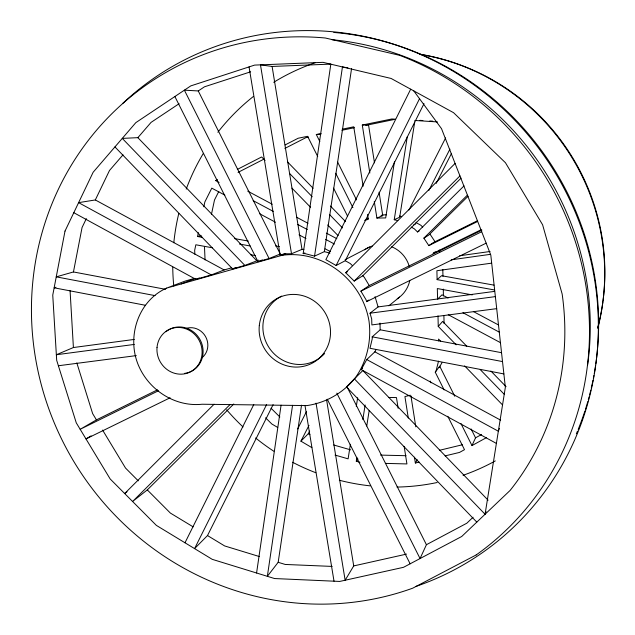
<?xml version="1.0" encoding="UTF-8"?>
<svg xmlns="http://www.w3.org/2000/svg" width="635" height="635" viewBox="0 0 635 635"><rect width="100%" height="100%" fill="white"/><g stroke="black" fill="none" stroke-linecap="round" stroke-linejoin="round"><path stroke-width="0.95" d="M256.58 573L281.075 405.17M329.898 253.103L324.35 251.65L314.555 256.127L305.086 253.635L303.181 253.651L330.827 64.183M292.56 405.297L267.351 576.318L278.178 562.3L301.538 405.146M314.555 256.127L342.448 66.937L347.924 67.866M324.35 251.65L351.576 68.485M350.385 444.302L348.115 458.851L334.986 455.057M356.283 406.479L357.64 397.756M394.494 161.449L385.683 217.932L376.896 218.059L374.285 201.414M359.958 462.272L356.298 461.216L356.902 457.335M362.847 419.537L365.125 404.995M397.804 220.639L394.232 219.726L407.273 136.739M366.744 425.99L369.205 410.408M414.711 121.96L399.677 217.233L394.232 219.726M488.093 500.182L362.847 370.538L354.37 378.849L485.069 514.255L505.349 387.342L490.807 255.064L441.523 128.683L413.782 90.884M155.083 295.624L56.245 276.86L73.454 271.955L82.058 227.536L86.344 218.623M202.446 237.387L197.572 236.506L198.382 232.672M203.835 206.772L204.843 201.978L211.796 188.135L224.877 195.135M211.439 214.432L214.503 199.969L218.765 191.508M438.531 361.124L436.158 370.634L435.269 372.213L444.111 389.89M485.069 514.255L486.013 511.548M499.435 428.458L498.34 431.221L366.744 359.553L361.22 369.61L496.387 443.413M473.091 517.231L466.812 523.216L426.418 544.711L420.053 558.546L336.82 393.121M460.923 423.481L471.98 445.579L475.544 437.825L481.497 434.554M231.664 267.811L224.155 269.946L211.328 274.923L78.605 202.644L95.321 199.954L109.498 170.482L123.007 154.853M184.991 542.782L253.77 404.558M410.686 89.186L325.866 259.651L336.137 265.501L345.273 260.723L424.005 103.656M266.533 404.709L194.572 548.608L207.502 535.551L273.113 404.662M336.137 265.501L419.529 98.719M297.648 428.966L306.57 411.417M408.972 209.994L445.619 137.906M311.833 447.604L300.926 441.166L308.999 425.339M428.815 190.516L449.929 149.13M300.926 441.166L308.292 433.721L309.642 431.086M416.369 222.194L415.465 223.965L413.774 224.846M436.197 183.38L451.525 153.376M366.744 359.553L374.864 351.83L375.801 350.123M439.198 367.617L441.944 362.752M326.62 400.042L353.719 565.92L345.146 580.231L316.047 403.122M419.195 462.121L415.361 463.042L417.298 459.811M435.269 372.213L439.698 366.165L454.747 396.248M356.298 461.216L357.973 459.042M258.548 260.175L244.872 265.406L122.277 138.398L137.866 137.66L151.066 122.388L179.11 103.703M456.144 344.813L438.245 326.406L442.627 321.405L466.765 346.226M354.37 378.849L346.448 386.953L476.806 522.121M214.082 404.217L124.674 493.538L127.04 491.752M461.089 178.11L362.783 275.788L354.211 281.075L345.694 272.725L455.081 163.441M230.188 404.424L132.588 501.491L147.304 489.91L233.783 403.979M354.211 281.075L459.946 175.919M411.178 227.052L414.306 228.814L417.528 231.95L464.01 185.888M477.536 221.512L428.823 245.61L423.878 238.125L467.344 195.191M468.082 196.247L428.633 235.196L423.878 238.125M361.22 369.61L362.593 368.276M503.872 373.928L369.983 348.29L372.253 338.78L372.197 336.836L380.174 329.803L379.992 323.064M494.554 289.973L437.11 279.63L441.547 275.725L493.974 285.131M388.81 305.832L399.566 297.093M496.697 308.65L371.864 324.914L371.697 318.968L370.007 313.214L378.071 306.919L494.649 291.378M481.901 230.084L369.245 285.552L360.886 291.155L366.054 299.76L366.609 301.649L368.84 300.03M435.332 251.754L433.062 253.397L481.052 229.759M428.823 245.61L433.459 242.499L477.631 220.647M198.255 90.948L280.249 254.008L269.097 258.524L184.38 90.17L198.255 90.948L204.478 86.804L250.658 71.803M166.584 288.115C137.319 301.141 126.047 338.669 139.184 366.998C150.035 390.811 175.689 407.067 202.057 404.241L306.951 405.582C326.184 402.773 343.575 392.724 355.608 377.46C367.038 361.037 371.578 340.924 369.014 321.143C362.315 280.495 323.469 249.706 282.138 255.278L166.584 288.115L185.23 281.051L194.588 278.36M91.075 435.872L85.987 438.936L170.101 397.788M157.488 389.827L96.433 419.886L80.169 429.3L158.456 390.771M345.694 272.725L347.305 271.812M417.528 231.95L419.163 231.029M471.98 445.579L486.378 437.682M345.107 259.731L369.514 247.039M219.091 182.435L215.598 180.57L217.337 179.673M237.323 169.426L261.652 156.956L265.089 160.496M285.163 144.907L298.14 138.247L307.594 136.303L317.714 156.512M238.046 172.387L264.049 159.075M284.861 148.423L305.808 137.692L308.586 137.128M360.886 291.155L481.703 231.704M366.609 301.649L486.164 243.157M303.181 253.651L304.871 252.92M134.302 339.415L73.406 347.535L56.348 354.743L134.295 344.424M249.047 66.905L280.186 255.381L285.718 253.809L291.505 253.754L301.998 249.372L303.887 249.357M376.896 218.059L382.738 215.614L379.071 192.183M282.138 255.278L285.718 253.809M280.186 255.381L284.694 253.532M174.871 96.536L258.016 261.676L262.43 259.898M114.943 146.915L232.577 268.891L236.069 267.518M73.803 212.701L195.834 279.321L199.366 277.963M181.173 283.932L195.651 278.4M55.967 287.25L54.158 287.806L145.383 305.276M366.808 218.829L368.133 218.448M364.625 220.409L368.348 219.329L367.586 214.463M197.572 236.506L201.128 235.498M195.834 279.321L211.328 274.923M232.577 268.891L244.872 265.406M258.016 261.676L269.097 258.524M410.297 395.216L404.924 396.581L408.297 418.084M439.364 450.334L462.375 444.762M445.095 455.89L459.486 452.43L464.495 449.683L447.762 416.258M353.719 565.92L406.519 554.109M319.842 141.557L316.309 134.509L321.112 133.525M342.233 129.175L353.758 126.809L363.125 186.222M369.824 173.022L362.291 125.047L391.843 118.975L395.518 119.213L365.744 125.381M341.884 130.278L354.401 127.706M215.598 180.57L217.487 180.261M459.653 255.754L490.077 251.492M451.191 259.818L490.283 254.357M491.593 263.16L436.896 270.724L437.11 279.63M370.007 313.214L495.371 296.616M58.38 365.752L136.287 355.608M316.309 134.509L320.858 134.215M291.505 253.754L260.469 64.857L272.105 66.453L330.819 64.111M362.291 125.047L368.522 124.809L374.483 162.885M382.016 214.892L386.453 214.828M381.032 215.646L382.738 215.614M389.033 397.462L396.462 397.566L398.153 408.305M380.571 455.104L406.067 455.708M385.342 463.391L406.924 463.931L404.154 446.365M332.161 566.42L285.21 564.452L278.178 562.3M419.933 120.332L422.894 120.531M429.784 120.975L432.737 121.166M414.798 120.467L437.459 121.936M234.632 238.609L248.269 241.054M275.55 245.951L279.448 246.65M239.451 244.046L250.158 245.975M212.407 247.785L195.834 244.777L194.667 250.309L194.85 254.23M250.436 254.675L255.31 255.564M472.226 294.886L437.325 288.552L437.586 299.172L442 294.807L448.104 298.069M73.454 271.955L165.56 289.322M380.174 329.803L501.579 352.703M372.197 336.836L502.515 361.577M399.653 216.027L401.376 216.464M333.692 444.984L350.671 449.866M259.302 556.53L224.655 545.941L207.502 535.551M247.745 191.159L272.201 204.208M296.648 217.257L308.007 223.314M326.342 233.101L336.82 238.689M473.392 311.563L498.681 325.056M253.159 200.636L273.256 211.376M297.712 224.441L307.324 229.576M325.668 239.379L334.407 244.046M462.915 312.706L499.602 332.311M259.755 213.804L275.455 222.21M298.998 234.807L305.975 238.546M325.16 248.817L330.39 251.611M448.278 314.722L500.547 342.702M95.321 199.954L224.155 269.946M374.864 351.83L500.626 420.148M417.044 223.131L420.838 225.258L422.712 227.084M345.273 260.723L350.337 263.604L352.433 265.66M308.292 433.721L309.936 434.689M277.701 427.458L271.828 423.997L265.589 417.806M193.135 526.852L170.378 513.072L147.304 489.91M430.109 234.283L434.904 241.53M362.783 275.788L364.22 277.193L369.245 285.552M271.026 408.226L279.844 416.965M138.279 480.854L125.524 468.051L102.592 430.086M287.552 161.949L313.126 188.246M330.406 206.018L345.615 221.655M490.895 371.038L506.063 386.636M289.544 173.426L312.253 196.786M329.462 214.487L342.535 227.941M480.235 369.602L504.333 394.391M291.933 188.135L310.523 207.264M327.724 224.973L338.05 235.601M440.611 341.178L438.555 339.058L438.594 340.9M464.606 365.879L502.317 404.693M137.866 137.66L256.731 260.691M96.433 419.886L92.646 413.615L76.827 362.918M347.147 387.064L426.418 544.711M327.255 399.201L410.131 563.801M337.637 162.147L356.529 199.914M471.114 428.974L475.544 437.825M335.717 173.284L352.917 207.653M333.55 188.135L347.623 216.249M430.149 381.079L431.022 382.834M375.055 296.648L378.071 306.919M439.277 250.007L439.817 251.857M304.983 405.44L334.018 581.184M272.105 66.453L301.998 249.372M410.94 395.827L415.798 426.855M414.441 457.176L415.361 463.042M70.072 290.655L73.406 347.535M204.494 247.205L205.065 259.937M442.801 269.43L442.968 276.304M443.27 289.076L443.428 295.95M443.897 315.595L444.079 323.453M437.991 315.849L438.245 326.406M324.604 353.52A36.417 34.893 56.7 0 1 270.407 349.56A36.417 34.893 56.7 0 1 281.678 296.101M333.804 32.441A285.639 274.693 56.7 0 1 595.813 363.863M595.527 365.816A285.639 274.693 56.7 0 1 594.257 373.61M593.9 375.555A285.639 274.693 56.7 0 1 593.344 378.476M592.955 380.421A285.639 274.693 56.7 0 1 591.264 388.168M590.812 390.096A285.639 274.693 56.7 0 1 589.605 394.906M589.105 396.819A285.639 274.693 56.7 0 1 588.32 399.685M587.788 401.59A285.639 274.693 56.7 0 1 585.502 409.146M584.899 411.02A285.639 274.693 56.7 0 1 578.207 429.363M577.469 431.157A285.639 274.693 56.7 0 1 576.35 433.824M364.585 249.801A29.424 28.742 56.7 0 1 372.15 246.047M391.716 246.817A29.424 28.742 56.7 0 1 409.218 266.24M409.789 280.495A29.424 28.742 56.7 0 1 397.272 298.72M185.547 328.62A16.915 15.883 60.6 0 1 205.502 336.479A16.915 15.883 60.6 0 1 202.097 357.664M165.91 331.732A23.662 22.162 60.6 0 1 200.938 341.479A23.662 22.162 60.6 0 1 184.515 373.404M495.3 460.915A219.424 214.503 56.7 0 1 463.05 475.297M437.158 482.513A219.424 214.503 56.7 0 1 396.97 487.061M370.245 485.862A219.424 214.503 56.7 0 1 339.328 480.243M315.793 472.726A219.424 214.503 56.7 0 1 292.568 462.256M273.812 451.247A219.424 214.503 56.7 0 1 255.603 437.959M243.007 426.934A219.424 214.503 56.7 0 1 226.647 409.781M173.768 286.012A219.424 214.503 56.7 0 1 172.744 267.248M173.815 242.745A219.424 214.503 56.7 0 1 178.768 213.543M186.214 189.095A219.424 214.503 56.7 0 1 203.343 153.408M217.853 132.263A219.424 214.503 56.7 0 1 253.452 96.425M273.709 82.288A219.424 214.503 56.7 0 1 315.365 62.651M419.87 54.173A219.424 214.503 56.7 0 1 597.765 328.366M122.634 103.505A288.552 277.297 56.7 0 1 555.141 172.68A288.552 277.297 56.7 0 1 415.615 586.526M331.97 39.711A280.94 269.962 56.7 0 1 587.542 365.419M420.513 54.491A217.734 212.939 56.7 0 1 603.028 300.625M602.901 301.593A217.734 212.939 56.7 0 1 597.718 327.636M65.008 231.084L52.753 295.124L56.69 360.339L76.263 422.831L110.157 478.941L156.361 525.383L212.241 559.34L274.582 578.548L339.701 581.438L403.503 567.317L461.708 536.496L510.08 490.458A263.787 253.016 56.7 0 0 562.142 293.957L542.607 224.782L505.452 162.735L453.557 112.689L391.104 78.454L323.048 62.341L254.619 65.095L190.786 85.892L135.834 122.634L93.139 172.26L65.008 231.084M476.218 554.919L412.726 588.177A287.123 275.463 56.7 0 1 35.052 355.275A287.123 275.463 56.7 0 1 325.334 38.005L399.693 55.356A287.123 275.463 56.7 0 1 586.137 287.298A287.123 275.463 56.7 0 1 476.218 554.919M259.294 325.636A36.806 35.227 56.7 0 0 309.459 364.466A36.806 35.227 56.7 0 0 315.714 302.157A36.806 35.227 56.7 0 0 259.294 325.636M157.02 347.504A23.717 22.209 60.6 0 0 189.095 372.499A23.717 22.209 60.6 0 0 192.453 332.438A23.717 22.209 60.6 0 0 157.02 347.504"/></g></svg>
